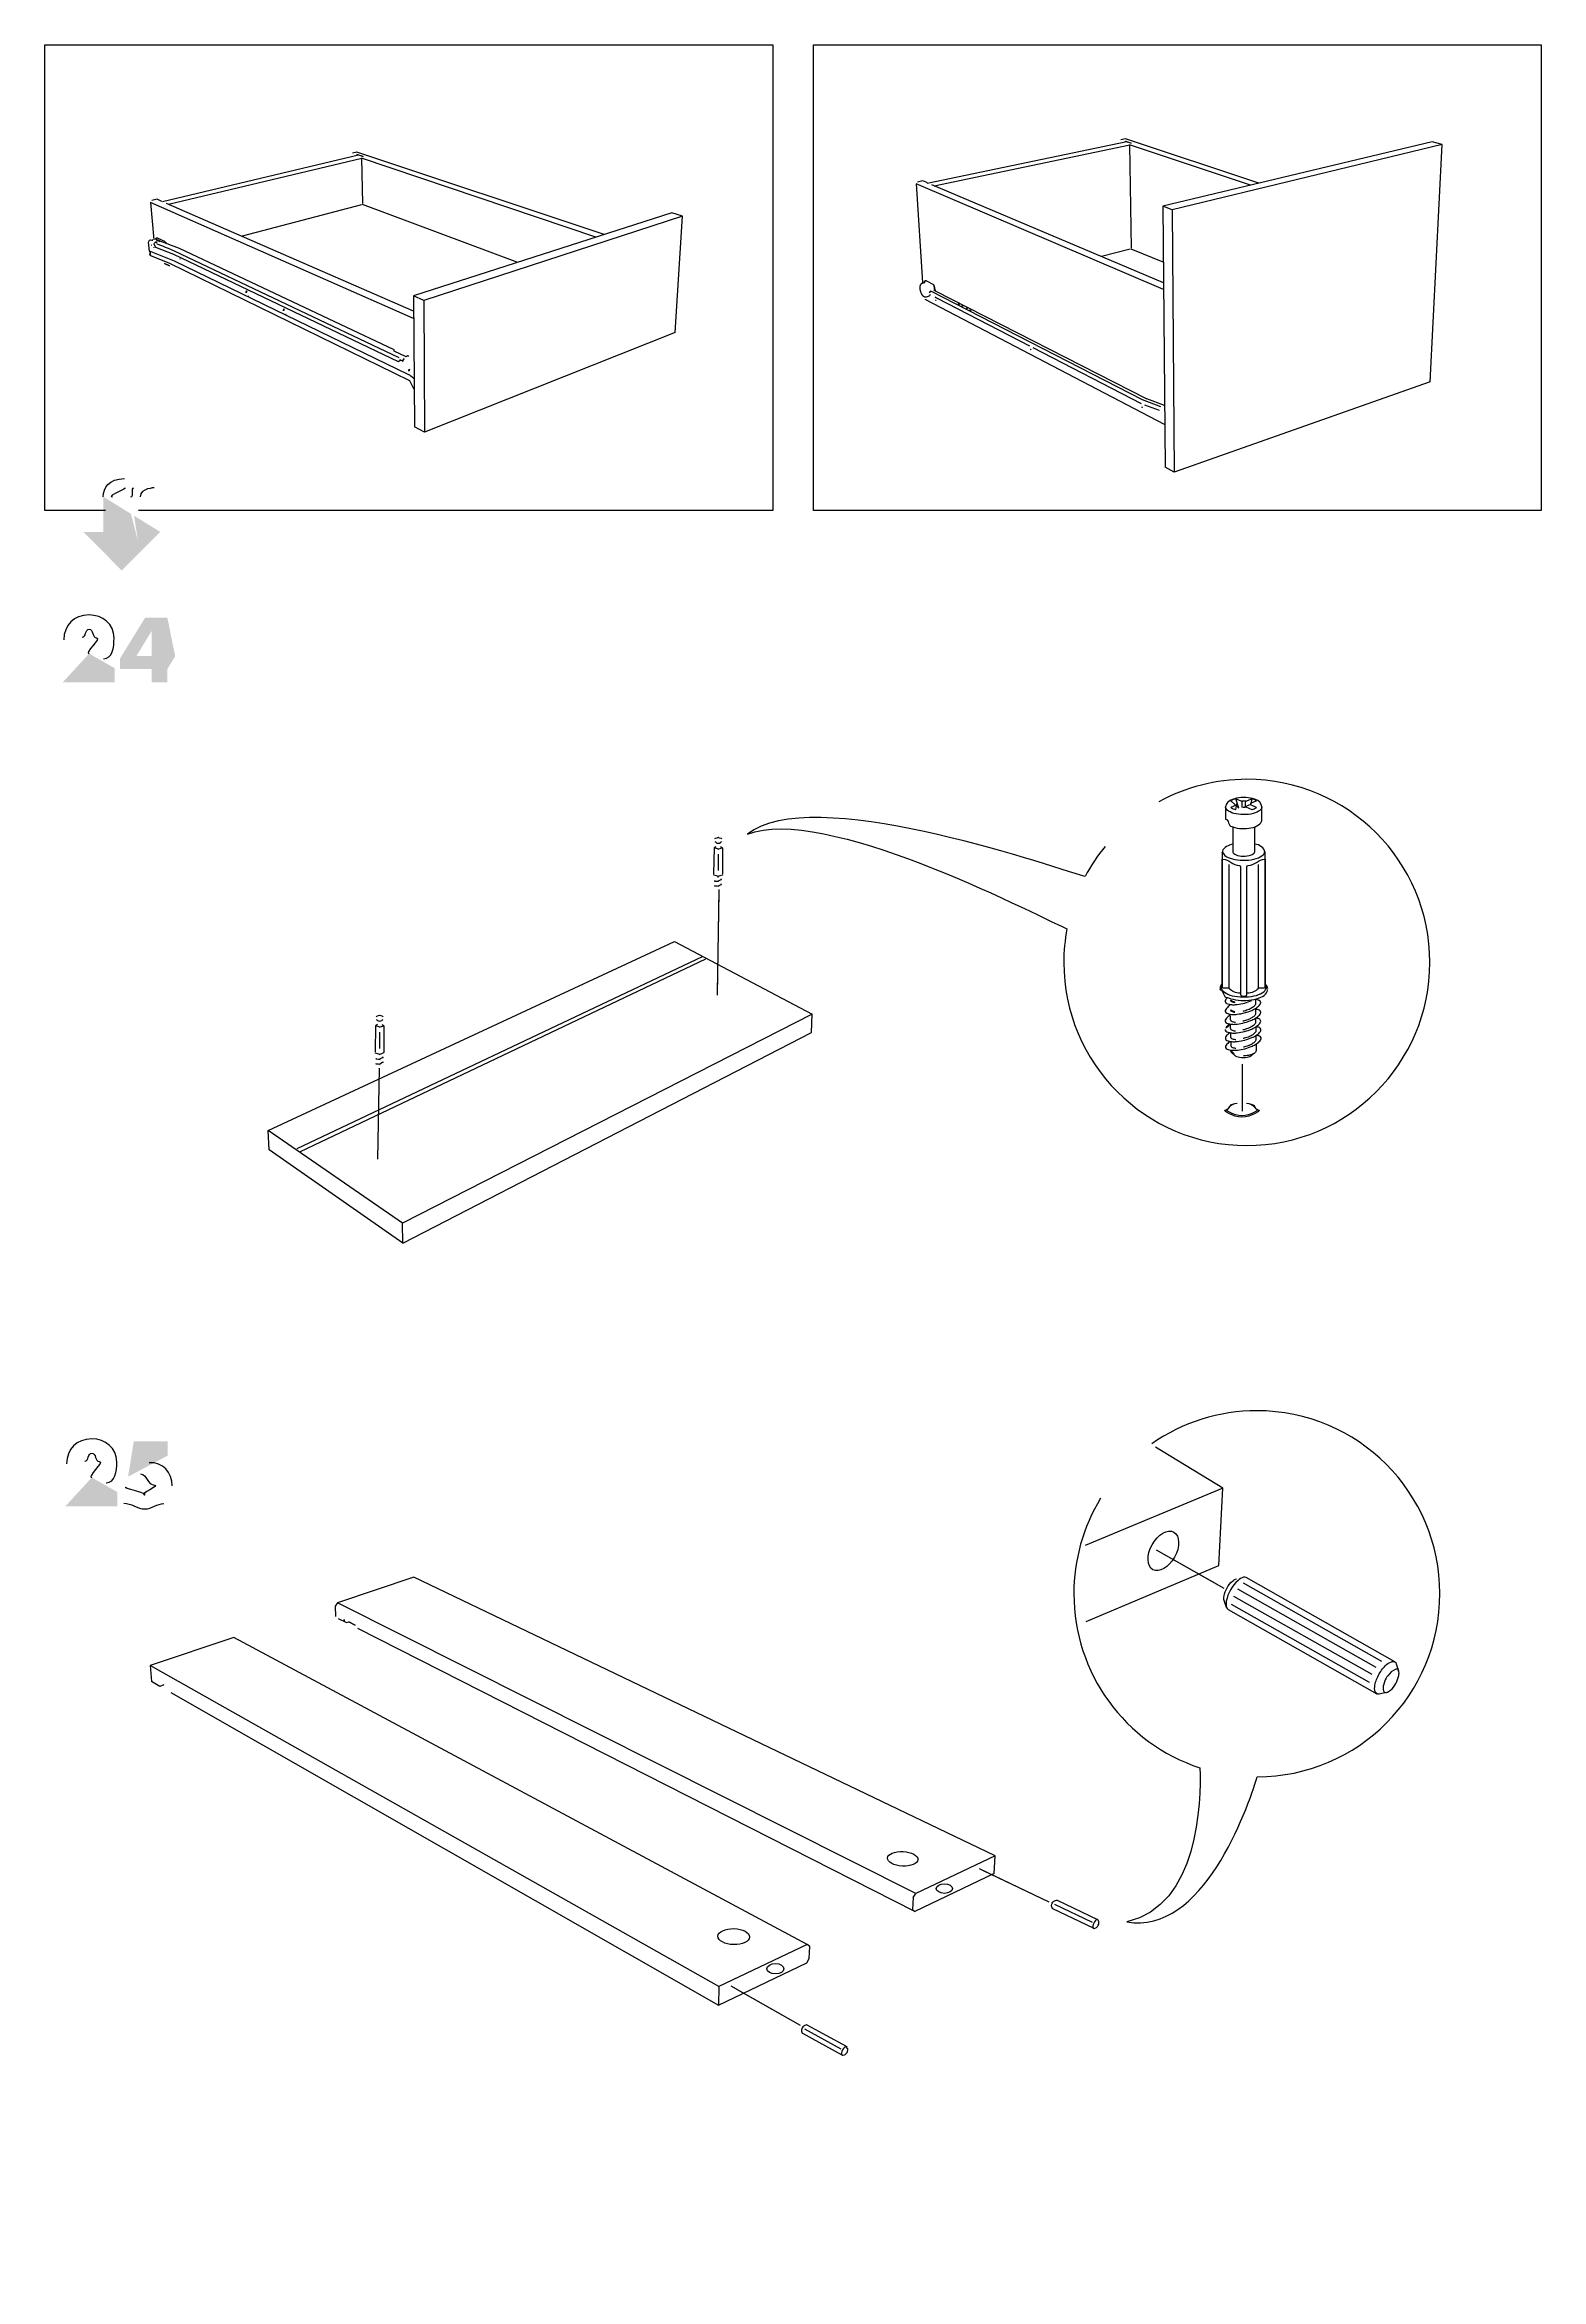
# Model space of a CAD drawing. Header units: metres. Extents: x -27.1 to 47.9, y -10.7 to 6.6.
# Drawn here: x 44.754 to 47.871, y -5.139 to -0.485 of the extents above; entities that cross this region are included whole.
import ezdxf

# ---------------------------------------------------------------- set-up
doc = ezdxf.new("R2010")
doc.units = ezdxf.units.M
doc.header["$MEASUREMENT"] = 0
doc.layers.add('PDF_Working_Num_Penna__255_Num_Penna__255_Num_Penna__255_Num_Penna__255_Num_Penna__255_Num_Penna__255', color=255, linetype='Continuous', lineweight=18)
doc.layers.add('PDF_Working_Num_Penna__7_Num_Penna__7_Num_Penna__7_Num_Penna__7_Num_Penna__7_Num_Penna__7', color=7, linetype='Continuous', lineweight=18)
doc.styles.add('GENERATED_STYLE_1', font='Arial')

msp = doc.modelspace()

# ---------------------------------------------------------------- hatches: boundary and pattern name
at = {"layer": 'PDF_Working_Num_Penna__7_Num_Penna__7_Num_Penna__7_Num_Penna__7_Num_Penna__7_Num_Penna__7', "linetype": 'Continuous', "lineweight": 18}
for points in [[(44.876, -1.4998), (44.8343, -1.4998), (44.9144, -1.58), (44.9946, -1.4998), (44.94, -1.4661), (44.9484, -1.519), (44.9337, -1.4623), (44.876, -1.4266)], [(44.8465, -1.7534), (44.7913, -1.8134), (44.8999, -1.8134), (44.8999, -1.7837)], [(45.0099, -3.4236), (45.0099, -3.3939), (44.9396, -3.3939), (44.9277, -3.4672)], [(44.8521, -3.469), (44.7969, -3.529), (44.9055, -3.529), (44.9055, -3.4993)]]:
    msp.add_hatch(color=7, dxfattribs=at).paths.add_polyline_path(points)
h = msp.add_hatch(color=7, dxfattribs=at)
h.paths.add_polyline_path([(44.9634, -1.6782), (44.9112, -1.763), (44.9112, -1.7855), (44.9768, -1.7855), (44.9768, -1.8134), (45.0095, -1.8134), (45.0095, -1.7855), (45.0258, -1.7586), (45.0095, -1.6782)])
h.paths.add_polyline_path([(44.9449, -1.7586), (44.9765, -1.7066), (44.9768, -1.7586)], flags=0)

# ---------------------------------------------------------------- linework, layer by layer
at = {"layer": 'PDF_Working_Num_Penna__255_Num_Penna__255_Num_Penna__255_Num_Penna__255_Num_Penna__255_Num_Penna__255', "color": 255, "linetype": 'Continuous', "lineweight": 18, "flags": 128}
for points in [[(46.1583, -2.2491), (46.1544, -2.4597)], [(45.4508, -2.6163), (45.4472, -2.8063)], [(47.0688, -3.6197), (47.197, -3.692)], [(46.8462, -4.3533), (46.7094, -4.2877)], [(46.3282, -4.61), (46.1921, -4.5332)]]:
    msp.add_lwpolyline(points, dxfattribs=at)
at = {"layer": 'PDF_Working_Num_Penna__7_Num_Penna__7_Num_Penna__7_Num_Penna__7_Num_Penna__7_Num_Penna__7', "color": 7, "linetype": 'Continuous', "lineweight": 18, "flags": 128}
for points in [[(44.8804, -1.4552), (44.754, -1.4552), (44.754, -0.4853), (46.2702, -0.4853), (46.2702, -1.4552), (44.9493, -1.4552)], [(46.5922, -0.7739), (46.5923, -0.7737), (47.0077, -0.6871)], [(46.6065, -0.7791), (47.0138, -0.6936)], [(47.2829, -0.7739), (47.0049, -0.6817), (46.9954, -0.6837)], [(47.2652, -0.7781), (47.0135, -0.6939), (47.017, -0.9088)], [(47.6436, -0.6877), (47.0825, -0.8217), (47.0874, -1.365)], [(47.6647, -0.6935), (47.1026, -0.8292), (47.1064, -1.3755)], [(47.6399, -1.1871), (47.6647, -0.6935)], [(47.6647, -0.6935), (47.6436, -0.6877)], [(44.9995, -0.8117), (45.4077, -0.7148)], [(45.0122, -0.8176), (45.4142, -0.7213)], [(45.919, -0.8809), (45.4044, -0.7091), (45.3953, -0.7112)], [(45.9021, -0.8863), (45.414, -0.7216), (45.4162, -0.8161)], [(47.0841, -0.9954), (46.5693, -0.7751)], [(46.5693, -0.7751), (46.5821, -0.9805)], [(46.5925, -0.7737), (46.5913, -0.7726), (46.583, -0.7691), (46.5719, -0.7714)], [(47.084, -0.9811), (46.6019, -0.7771)], [(45.5224, -1.0558), (44.9747, -0.8136)], [(44.9747, -0.8136), (44.981, -0.8916)], [(44.9983, -0.812), (44.9969, -0.811), (44.9884, -0.8072), (44.9772, -0.8099)], [(45.5222, -1.0404), (45.0079, -0.8158)], [(45.4138, -0.8186), (45.165, -0.8843)], [(45.7394, -0.9386), (45.4162, -0.8182)], [(46.0604, -0.8354), (45.5219, -1.0085), (45.5245, -1.2813)], [(46.0826, -0.8422), (46.0604, -0.8354)], [(47.1026, -0.8292), (47.0825, -0.8217)], [(46.0826, -0.8422), (45.5436, -1.0177), (45.5454, -1.2921)], [(46.0668, -1.0845), (46.0826, -0.8422)], [(45.0246, -0.936), (44.9726, -0.9156)], [(45.0148, -0.9408), (44.9752, -0.9249)], [(45.0247, -0.915), (45.0179, -0.9122), (45.0116, -0.9097), (45.0058, -0.9073), (45.0001, -0.9051), (44.9941, -0.9026), (44.9873, -0.8999)], [(45.0057, -0.8957), (44.9891, -0.8879)], [(45.0348, -0.91), (44.9925, -0.8938)], [(45.4922, -1.1375), (45.0247, -0.915)], [(45.4821, -1.1232), (45.482, -1.121), (45.0348, -0.91)], [(47.0148, -0.9113), (46.9549, -0.9265)], [(47.0836, -0.9383), (47.017, -0.9111)], [(45.5146, -1.1852), (45.0148, -0.9408)], [(45.5233, -1.1813), (45.5163, -1.1753), (45.5153, -1.1745), (45.5143, -1.1738), (45.5132, -1.1731), (45.5122, -1.1726), (45.0246, -0.936)], [(45.5436, -1.0177), (45.5219, -1.0085)], [(47.0866, -1.2763), (46.5894, -1.0167)], [(46.6057, -0.9852), (46.5899, -0.9772)], [(47.0406, -1.225), (46.5993, -0.9988)], [(46.6088, -0.9982), (47.0492, -1.2229)], [(46.8061, -1.1129), (46.6133, -1.0135)], [(46.0668, -1.0845), (45.5454, -1.2921), (45.5245, -1.2813)], [(46.8118, -1.1159), (47.0374, -1.2322), (47.0377, -1.2323)], [(45.5094, -1.1327), (45.5069, -1.1351), (45.4821, -1.1233)], [(45.5219, -1.2007), (45.514, -1.184)], [(47.6399, -1.1871), (47.1064, -1.3755), (47.0874, -1.365)], [(47.0784, -1.2392), (47.0406, -1.225)], [(47.0447, -1.235), (47.0752, -1.2465)], [(47.0863, -1.2368), (47.0492, -1.2229)], [(47.2891, -2.0727), (47.2891, -2.0734), (47.2884, -2.0756), (47.2871, -2.0778), (47.285, -2.0798), (47.2823, -2.0817), (47.279, -2.0835), (47.2751, -2.085), (47.2708, -2.0863), (47.2661, -2.0873), (47.2611, -2.088), (47.2559, -2.0884), (47.2507, -2.0885), (47.2454, -2.0883), (47.2403, -2.0878), (47.2354, -2.087), (47.2308, -2.086), (47.2266, -2.0846), (47.2228, -2.083), (47.2197, -2.0813), (47.2171, -2.0793), (47.2152, -2.0773), (47.214, -2.0751), (47.2136, -2.0729), (47.2136, -2.0726)], [(47.2347, -2.0555), (47.2472, -2.0608), (47.2473, -2.0646), (47.2477, -2.0728)], [(47.255, -2.0728), (47.2553, -2.0646), (47.2555, -2.0608), (47.268, -2.0555)], [(47.2283, -2.114), (47.2283, -2.1654), (47.2284, -2.1663), (47.2291, -2.168), (47.2306, -2.1696), (47.2327, -2.1711), (47.2354, -2.1725), (47.2386, -2.1735), (47.2423, -2.1744), (47.2462, -2.1749), (47.2503, -2.1752), (47.2544, -2.1751), (47.2585, -2.1747), (47.2623, -2.174), (47.2657, -2.173), (47.2687, -2.1718), (47.2711, -2.1704), (47.2729, -2.1688), (47.274, -2.1672), (47.2744, -2.1654), (47.2744, -2.114)], [(46.1481, -2.1577), (46.1472, -2.2117)], [(46.1569, -2.1711), (46.1569, -2.2049)], [(46.1654, -2.1577), (46.1656, -2.2118)], [(47.2283, -2.1501), (47.2276, -2.1503), (47.2232, -2.1517), (47.2192, -2.1533), (47.2156, -2.1552), (47.2125, -2.1573), (47.21, -2.1596), (47.2081, -2.1622), (47.207, -2.1646), (47.2065, -2.1672), (47.2066, -2.1683)], [(46.1584, -2.2444), (46.1543, -2.4645)], [(45.2195, -2.7462), (46.066, -2.3526)], [(46.066, -2.3526), (46.3528, -2.5044)], [(46.1233, -2.3849), (45.2795, -2.7848)], [(45.2869, -2.7899), (46.1309, -2.3889)], [(47.2065, -2.443), (47.2057, -2.4442), (47.2048, -2.4467), (47.2046, -2.4492), (47.2052, -2.4516), (47.2065, -2.4541), (47.2084, -2.4564), (47.2111, -2.4586), (47.2144, -2.4607), (47.2183, -2.4625), (47.2227, -2.4642), (47.2275, -2.4656), (47.2328, -2.4667), (47.2383, -2.4675), (47.244, -2.4681), (47.2499, -2.4683), (47.2557, -2.4682), (47.2615, -2.4678), (47.2672, -2.4671), (47.2725, -2.4662), (47.2776, -2.4649), (47.2822, -2.4634), (47.2864, -2.4616), (47.29, -2.4597), (47.293, -2.4575), (47.2953, -2.4552), (47.2969, -2.4529), (47.2979, -2.4504), (47.2981, -2.4479), (47.2975, -2.4455), (47.2962, -2.4431)], [(47.2173, -2.4695), (47.2195, -2.4704), (47.2241, -2.4719), (47.229, -2.4732), (47.2342, -2.4742), (47.2397, -2.4749), (47.2453, -2.4753), (47.2509, -2.4755), (47.2566, -2.4754), (47.2622, -2.475), (47.2676, -2.4743), (47.2729, -2.4734), (47.2778, -2.4721), (47.2824, -2.4707), (47.2867, -2.469), (47.2904, -2.467), (47.2937, -2.4649), (47.2964, -2.4625), (47.2985, -2.4599), (47.2999, -2.4571), (47.3006, -2.4544), (47.3005, -2.4528)], [(46.3528, -2.5044), (45.4993, -2.9393)], [(45.5002, -2.9808), (46.3508, -2.5425), (46.3528, -2.5044)], [(45.4429, -2.5282), (45.442, -2.5822)], [(45.4516, -2.5416), (45.4516, -2.5754)], [(45.4602, -2.5282), (45.4604, -2.5824)], [(45.4508, -2.6163), (45.4472, -2.8063)], [(47.2479, -2.6079), (47.2479, -2.7062)], [(45.5002, -2.9808), (45.4993, -2.9393), (45.2195, -2.7462)], [(45.2214, -2.7863), (45.2195, -2.7462)], [(45.5002, -2.9808), (45.2214, -2.7863)], [(47.2081, -3.4909), (47.0677, -3.4061)], [(47.2081, -3.4909), (46.921, -3.6104)], [(47.1993, -3.6525), (47.2081, -3.4909)], [(47.0688, -3.6197), (47.2102, -3.6995)], [(46.9229, -3.769), (47.1993, -3.6525)], [(45.5231, -3.6762), (45.3636, -3.7299), (45.3591, -3.7369)], [(46.7339, -4.2567), (45.5231, -3.6762)], [(47.5185, -3.8794), (47.2309, -3.7165)], [(47.5268, -3.8646), (47.2393, -3.7017)], [(47.5386, -3.8518), (47.251, -3.6888)], [(45.3591, -3.7369), (45.36, -3.7584)], [(46.5629, -4.3438), (46.5682, -4.3353), (45.3636, -3.7299)], [(45.3649, -3.7622), (45.3827, -3.7712), (45.3873, -3.7696)], [(47.5134, -3.896), (47.2258, -3.7331)], [(46.3474, -4.4454), (46.3424, -4.4415), (45.1482, -3.8018), (44.974, -3.8605)], [(46.7314, -4.2934), (46.5662, -4.3726), (45.4062, -3.7832)], [(46.3424, -4.4415), (46.158, -4.529), (44.974, -3.8605)], [(44.974, -3.8605), (44.9764, -3.8939)], [(45.0024, -3.9007), (44.9936, -3.9038), (44.9764, -3.8939)], [(45.0166, -3.9168), (46.1572, -4.5677), (46.3411, -4.4796)], [(46.7339, -4.2567), (46.5682, -4.3353)], [(46.7315, -4.2934), (46.7339, -4.2567)], [(46.8462, -4.3533), (46.7012, -4.2838)], [(46.5629, -4.3438), (46.5616, -4.3687), (46.5662, -4.3726)], [(46.936, -4.3953), (46.8577, -4.3578)], [(46.3411, -4.4796), (46.3465, -4.4708), (46.3474, -4.4454)], [(46.158, -4.529), (46.1572, -4.5677)], [(46.3282, -4.61), (46.1835, -4.5284)], [(46.4147, -4.6717), (46.3327, -4.6268)], [(46.4131, -4.6591), (46.3369, -4.6174)]]:
    msp.add_lwpolyline(points, dxfattribs=at)
for points in [[(47.8711, -1.4552), (46.3549, -1.4552), (46.3549, -0.4853), (47.8711, -0.4853)], [(47.0043, -0.6867), (47.0055, -0.6864), (47.0169, -0.6902)], [(45.4043, -0.7143), (45.4055, -0.714), (45.4172, -0.7179)], [(44.9733, -0.9222), (44.9733, -0.9216), (44.9734, -0.9209), (44.9735, -0.9204)], [(44.9752, -0.9249), (44.9747, -0.9247), (44.9743, -0.9243), (44.9739, -0.9239), (44.9736, -0.9234), (44.9734, -0.9228)], [(44.9738, -0.9198), (44.974, -0.9194), (44.9741, -0.919), (44.9741, -0.9186), (44.974, -0.9182), (44.9738, -0.9179)], [(44.9766, -0.9028), (44.9769, -0.9025)], [(44.9776, -0.8923), (44.9781, -0.8923), (44.9786, -0.8922), (44.979, -0.8922)], [(44.9814, -0.9085), (44.9812, -0.9077)], [(44.9853, -0.891), (44.9853, -0.8904), (44.9854, -0.8898), (44.9855, -0.8893), (44.9857, -0.8889), (44.986, -0.8886), (44.9862, -0.8884)], [(44.9865, -0.8882), (44.9882, -0.8878), (44.9885, -0.8878), (44.9888, -0.8878)], [(45.0068, -0.8993), (45.0066, -0.8986), (45.0065, -0.8979), (45.0064, -0.8974), (45.0062, -0.8968), (45.006, -0.8963)], [(45.0138, -0.9457), (45.0037, -0.9407)], [(45.0357, -0.9314), (45.0359, -0.9311), (45.0361, -0.9309)], [(46.5874, -0.9774), (46.589, -0.9771), (46.5893, -0.977), (46.5896, -0.9771)], [(45.1735, -1.0019), (45.1735, -1.0011), (45.1736, -1.0003), (45.1737, -0.9996), (45.174, -0.999), (45.1742, -0.9985), (45.1746, -0.9981), (45.175, -0.9978)], [(45.1744, -0.9986), (45.1747, -0.9982), (45.175, -0.9979)], [(45.1772, -1.0087), (45.1773, -1.0089), (45.1774, -1.009)], [(45.179, -1.0094), (45.1785, -1.0094), (45.1781, -1.0094)], [(46.5861, -0.9808), (46.5861, -0.9802), (46.5861, -0.9796), (46.5862, -0.979), (46.5863, -0.9785), (46.5865, -0.9781), (46.5868, -0.9778), (46.587, -0.9776)], [(46.5894, -1.0167), (46.589, -1.0165), (46.5887, -1.0161), (46.5884, -1.0157), (46.5883, -1.0152)], [(46.5993, -0.9988), (46.5987, -0.999), (46.5982, -0.9993), (46.5977, -0.9997), (46.5973, -1.0001), (46.5969, -1.0007), (46.5967, -1.0013), (46.5965, -1.0019)], [(46.6088, -0.9982), (46.6086, -0.9976), (46.6085, -0.9972), (46.6083, -0.9968), (46.6082, -0.9963), (46.608, -0.9958), (46.6079, -0.9952), (46.6077, -0.9947), (46.6076, -0.9941), (46.6074, -0.9931), (46.6072, -0.9921), (46.607, -0.9904), (46.6068, -0.9895), (46.6067, -0.9887), (46.6066, -0.9878), (46.6064, -0.9869), (46.6063, -0.9865), (46.6061, -0.986), (46.606, -0.9856)], [(46.6074, -0.9974), (46.6069, -0.9972), (46.6065, -0.9971), (46.606, -0.9971)], [(46.6087, -0.9981), (46.6086, -0.9978), (46.6086, -0.9975), (46.6085, -0.9972), (46.6084, -0.997), (46.6083, -0.9967)], [(46.6084, -1.011), (46.6133, -1.0135)], [(45.2514, -1.0395), (45.2514, -1.0387), (45.2515, -1.0379), (45.2516, -1.0372), (45.2518, -1.0366), (45.2522, -1.036), (45.2525, -1.0356), (45.2529, -1.0353)], [(45.2522, -1.0364), (45.2525, -1.036), (45.2527, -1.0356), (45.253, -1.0354)], [(45.2571, -1.0472), (45.2566, -1.0473), (45.2561, -1.0472)], [(46.6589, -1.0271), (46.6582, -1.0257), (46.6579, -1.0253), (46.6575, -1.0248), (46.6572, -1.0245)], [(46.6628, -1.0304), (46.6668, -1.0294), (46.6665, -1.0293), (46.6663, -1.0292)], [(46.6757, -1.0357), (46.6749, -1.0343), (46.6746, -1.0338), (46.6743, -1.0334), (46.674, -1.0331)], [(46.6796, -1.0391), (46.6837, -1.038), (46.6835, -1.0379), (46.6832, -1.0379)], [(45.4948, -1.1422), (45.4945, -1.1415), (45.4943, -1.1408)], [(45.5025, -1.1394), (45.5019, -1.1398), (45.5013, -1.1403), (45.5009, -1.1409), (45.5004, -1.1416), (45.5001, -1.1423), (45.4999, -1.1431), (45.4997, -1.1438)], [(45.512, -1.1338), (45.5111, -1.1334), (45.5103, -1.1329)], [(45.5121, -1.1653), (45.5122, -1.1645), (45.5123, -1.1637), (45.5125, -1.163), (45.5127, -1.1624), (45.5131, -1.1618), (45.5135, -1.1614), (45.5139, -1.1611)], [(45.5129, -1.1343), (45.5131, -1.1344), (45.5133, -1.1345)], [(45.514, -1.184), (45.5139, -1.1838)], [(45.5219, -1.2007), (45.5221, -1.2011), (45.5225, -1.2015), (45.523, -1.2018)], [(45.5233, -1.1813), (45.5234, -1.181)], [(47.0852, -1.2371), (47.0858, -1.2369)], [(45.378, -3.7675), (45.378, -3.7649)], [(45.3873, -3.7696), (45.4009, -3.7766)]]:
    msp.add_lwpolyline(points, close=True, dxfattribs=at)
for points in [[(44.9735, -0.9176), (44.9732, -0.9172), (44.9729, -0.9167), (44.9727, -0.9162), (44.9726, -0.9156), (44.9705, -0.8967, -0.408848), (44.9742, -0.8919), (44.9771, -0.8923), (44.9773, -0.8923), (44.9776, -0.8923)], [(45.5006, -1.1448), (45.5002, -1.1448), (45.4997, -1.1446), (45.4948, -1.1422), (45.4906, -1.146), (45.0232, -0.922), (44.9855, -0.9073), (44.9821, -0.9012, -0.356891), (44.9851, -0.8966)], [(46.5982, -1.0057, -0.241179), (46.5942, -1.0098), (46.5896, -1.0109), (46.589, -1.011), (46.5884, -1.0111), (46.5879, -1.011), (46.5873, -1.0109), (46.5867, -1.0108), (46.5861, -1.0105), (46.5855, -1.0102), (46.585, -1.0099), (46.5845, -1.0095), (46.584, -1.009), (46.5835, -1.0085), (46.583, -1.008), (46.5825, -1.0074), (46.582, -1.0068), (46.5815, -1.006), (46.581, -1.0053), (46.5806, -1.0045), (46.5802, -1.0036), (46.5798, -1.0028), (46.5794, -1.0019), (46.5791, -1.001), (46.5788, -1.0001), (46.5785, -0.9992), (46.5782, -0.9983), (46.578, -0.9974), (46.5778, -0.9964), (46.5777, -0.9955), (46.5775, -0.9946), (46.5775, -0.9937), (46.5774, -0.9928), (46.5773, -0.9919), (46.5773, -0.9911), (46.5774, -0.9902), (46.5774, -0.9894), (46.5775, -0.9886), (46.5777, -0.9878), (46.5778, -0.9871), (46.578, -0.9863), (46.5783, -0.9857), (46.5786, -0.985), (46.5789, -0.9844), (46.5792, -0.9838), (46.5797, -0.9833), (46.5801, -0.9829), (46.5805, -0.9825), (46.581, -0.9822), (46.5816, -0.982), (46.5822, -0.9818), (46.5868, -0.9806)], [(46.883, -2.3264, 0.045921), (46.8765, -2.3963, 2.414212), (47.2577, -2.0151, 0.126723), (47.0744, -2.062)], [(47.2267, -2.1134), (47.2287, -2.1142), (47.233, -2.1155), (47.2375, -2.1165), (47.2422, -2.1172), (47.247, -2.1176), (47.2519, -2.1178), (47.2568, -2.1176), (47.2616, -2.1171), (47.2663, -2.1163), (47.2707, -2.1153), (47.2748, -2.1139), (47.2786, -2.1122), (47.282, -2.1101), (47.2846, -2.1079), (47.2866, -2.1056), (47.288, -2.1031), (47.2889, -2.1005), (47.2891, -2.0981), (47.2891, -2.0727, 0.314999), (47.276, -2.0573), (47.274, -2.0565), (47.2697, -2.0552), (47.2652, -2.0542), (47.2605, -2.0535), (47.2557, -2.053), (47.2507, -2.0529), (47.2458, -2.0531), (47.2411, -2.0536), (47.2364, -2.0544), (47.232, -2.0554), (47.2279, -2.0568), (47.2241, -2.0585), (47.2207, -2.0606), (47.2181, -2.0627), (47.2161, -2.0651), (47.2146, -2.0676), (47.2138, -2.0701), (47.2136, -2.0726), (47.2136, -2.0981)], [(47.2065, -2.1681), (47.2065, -2.1677), (47.2065, -2.4459, 0.048803), (47.2067, -2.4476)], [(47.2204, -2.1921), (47.2204, -2.2848), (47.2204, -2.4494, 0.13866), (47.2207, -2.4505, 0.143324), (47.2179, -2.4501), (47.2093, -2.4501, -0.353875), (47.2068, -2.448), (47.2067, -2.4476), (47.2067, -2.1811)], [(47.296, -2.4476, 0.043594), (47.2962, -2.4459), (47.2962, -2.1677, 0.318792), (47.2744, -2.1501)], [(47.296, -2.1811), (47.296, -2.4476), (47.2959, -2.448, -0.355625), (47.2934, -2.4501), (47.2847, -2.4501, 0.134722), (47.2819, -2.4505, 0.142411), (47.2822, -2.4494), (47.2822, -2.1921)], [(47.2421, -2.1947, -0.3894), (47.2449, -2.1971), (47.2449, -2.4637, 0.400502), (47.2474, -2.4662), (47.2502, -2.4663), (47.2553, -2.4662, 0.400062), (47.2577, -2.4637), (47.2577, -2.1971, -0.408322), (47.2605, -2.1947)], [(47.2449, -2.4608, 0.083652), (47.2434, -2.4605, -0.204577), (47.2207, -2.4505)], [(47.2819, -2.4505, -0.204449), (47.2593, -2.4605, 0.084237), (47.2577, -2.4608)], [(47.2165, -2.4704, 0.037508), (47.2137, -2.4738, 0.469389), (47.2157, -2.4816, 0.089845), (47.226, -2.4842, 0.015011), (47.2302, -2.4844, 0.031914), (47.2377, -2.4839, 0.036761), (47.2531, -2.4809, 0.035082), (47.2679, -2.4758)], [(47.2226, -2.4859, 0.001591), (47.2213, -2.4868, 0.090889), (47.2137, -2.4942, 0.471951), (47.2158, -2.502, 0.091905), (47.226, -2.5046, 0.018214), (47.2302, -2.5047, 0.03012), (47.2377, -2.5043, 0.035075), (47.2531, -2.5013, 0.034251), (47.2679, -2.4962, 0.047211), (47.2781, -2.4907, 0.090267), (47.2857, -2.4833, 0.155784), (47.2867, -2.4802, 0.061019), (47.2865, -2.4789, 0.225525), (47.2836, -2.4755, 0.061665), (47.2768, -2.4733)], [(47.2213, -2.5073, 0.090318), (47.2137, -2.5147, 0.469154), (47.2158, -2.5226, 0.090701), (47.226, -2.5251, 0.017146), (47.2302, -2.5253, 0.031318), (47.2377, -2.5248, 0.035358), (47.2531, -2.5218, 0.034797), (47.2679, -2.5167, 0.046861), (47.2781, -2.5112, 0.090535), (47.2857, -2.5038, 0.156491), (47.2867, -2.5007, 0.062128), (47.2865, -2.4994, 0.224645), (47.2836, -2.496, 0.061052), (47.2768, -2.4938)], [(47.2129, -2.5373, 0.221012), (47.2158, -2.5407, 0.08946), (47.226, -2.5433, 0.016078), (47.2302, -2.5435, 0.03012), (47.2377, -2.543, 0.034513), (47.2531, -2.5401, 0.034797), (47.2679, -2.535, 0.046512), (47.2781, -2.5294, 0.090873), (47.2857, -2.522, 0.15634), (47.2867, -2.519, 0.291302), (47.2835, -2.514, 0.060501), (47.2768, -2.512)], [(47.2234, -2.5066), (47.2234, -2.5154, 0.074836), (47.2235, -2.5162, 0.228348), (47.2256, -2.5187, 0.091337), (47.2329, -2.5205, 0.010304), (47.2342, -2.5206)], [(47.276, -2.4738), (47.276, -2.4828, -0.14968), (47.2753, -2.4848, -0.090271), (47.2699, -2.4901, -0.047422), (47.2626, -2.4941, -0.035556), (47.2521, -2.4977, -0.00663), (47.2497, -2.4983)], [(47.276, -2.4943), (47.276, -2.5033, -0.147628), (47.2753, -2.5054, -0.088667), (47.2699, -2.5106, -0.047422), (47.2626, -2.5146, -0.035943), (47.2521, -2.5182, -0.010098), (47.2497, -2.5188)], [(47.276, -2.5125), (47.276, -2.5215, -0.147134), (47.2753, -2.5236, -0.087766), (47.2699, -2.5288, -0.045997), (47.2626, -2.5328, -0.034794), (47.2521, -2.5364, 0.000449), (47.2497, -2.537)], [(47.223, -2.5427, 0.010338), (47.2217, -2.5435, 0.090793), (47.2141, -2.5509, 0.47144), (47.2161, -2.5586, 0.090334), (47.2264, -2.5613, 0.014982), (47.2306, -2.5615, 0.030583), (47.2381, -2.561, 0.035704), (47.2535, -2.558, 0.035509), (47.2683, -2.5529, 0.047073), (47.2785, -2.5474, 0.091362), (47.2861, -2.54, 0.221611), (47.2869, -2.5356, 0.223036), (47.284, -2.5322, 0.063221), (47.2772, -2.53)], [(47.2221, -2.5615, 0.089827), (47.2144, -2.5689, 0.467639), (47.2166, -2.5769, 0.089894), (47.2268, -2.5793, 0.016021), (47.231, -2.5794, 0.030463), (47.2385, -2.579, 0.035262), (47.2539, -2.576, 0.03498), (47.2686, -2.5709, 0.048136), (47.2789, -2.5653, 0.089559), (47.2865, -2.558, 0.151675), (47.2875, -2.5549, 0.067244), (47.2873, -2.5535, 0.224954), (47.2844, -2.5502, 0.061589), (47.2776, -2.548)], [(47.2234, -2.5248), (47.2234, -2.5336, 0.077033), (47.2235, -2.5345, 0.23075), (47.2256, -2.5369, 0.090169), (47.2329, -2.5388, 0.01023), (47.2342, -2.5388)], [(47.2238, -2.5428), (47.2238, -2.5516, 0.280983), (47.226, -2.5548, 0.091046), (47.2333, -2.5567, 0.006583), (47.2346, -2.5568)], [(47.2764, -2.5305), (47.2764, -2.5395, -0.145592), (47.2757, -2.5416, -0.088729), (47.2703, -2.5468, -0.046161), (47.263, -2.5508, -0.035686), (47.2525, -2.5544, -0.00968), (47.2501, -2.555)], [(47.2768, -2.5485), (47.2768, -2.5575, -0.152461), (47.2761, -2.5595, -0.09066), (47.2707, -2.5648, -0.049109), (47.2634, -2.5687, -0.035478), (47.2529, -2.5724, -0.007947), (47.2505, -2.573)], [(47.2242, -2.5608), (47.2242, -2.5696, 0.280265), (47.2264, -2.5729, 0.091011), (47.2337, -2.5747, 0.013173), (47.235, -2.5748)], [(47.2722, -2.5863), (47.2685, -2.5898, -0.100256), (47.264, -2.5929, -0.056402), (47.2582, -2.5946, -0.085817), (47.2427, -2.5946, -0.056453), (47.237, -2.5929, -0.099329), (47.2324, -2.5897), (47.2288, -2.5863)], [(47.2772, -2.5665), (47.2772, -2.5798, -0.197885), (47.2757, -2.5834, -0.101907), (47.2694, -2.5877, -0.056327), (47.2613, -2.5901, -0.041791), (47.2505, -2.5911)], [(47.2795, -4.0922, 0.998824), (47.2787, -3.3299, 0.15482), (47.0598, -3.3989)], [(46.9533, -3.5123, 0.138659), (46.8975, -3.7111, 0.324277), (47.1601, -4.0734)], [(47.2156, -3.7398), (47.2108, -3.7253, -0.010824), (47.2107, -3.725, -0.116782), (47.2103, -3.7155, -0.080544), (47.2166, -3.6986, -0.08093), (47.2278, -3.6846, -0.118357), (47.2362, -3.68)], [(47.5659, -3.8528), (47.2564, -3.6774, 0.197241), (47.2511, -3.6767, 0.115062), (47.2394, -3.6831, 0.161926), (47.215, -3.7262, 0.116415), (47.2155, -3.7395, 0.202842), (47.2188, -3.7437), (47.5283, -3.9191)], [(47.5482, -3.9165), (47.5333, -3.9198, -0.395366), (47.525, -3.9149, -0.116058), (47.5245, -3.9015, -0.080309), (47.5332, -3.8781, -0.080627), (47.5489, -3.8585, -0.115532), (47.5606, -3.8521, -0.401557), (47.5691, -3.8566), (47.5739, -3.8712)], [(46.9396, -4.4078), (46.9435, -4.4066, 0.114035), (46.9456, -4.4053, 0.082076), (46.9483, -4.4014, 0.080566), (46.9497, -4.3969, 0.113713), (46.9494, -4.3943), (46.9478, -4.3906)], [(46.4229, -4.6539, -0.205524), (46.4243, -4.6541), (46.3423, -4.6092, 0.202356), (46.341, -4.609), (46.3371, -4.61, 0.115577), (46.3348, -4.6112, 0.079982), (46.3319, -4.6149, 0.083825), (46.3303, -4.6194, 0.117722), (46.3305, -4.622), (46.3318, -4.6258)]]:
    msp.add_lwpolyline(points, format="xyb", dxfattribs=at)
for points in [[(44.985, -0.8963, 0.139299), (44.9883, -0.8967)], [(44.9935, -0.8949, 0.297054), (44.9862, -0.8914)], [(46.6102, -1.0178), (46.61, -1.0178), (46.6098, -1.0177), (46.6096, -1.0176), (46.6095, -1.0175), (46.6093, -1.0174), (46.6091, -1.0173, -0.172755)], [(46.8082, -1.1204), (46.808, -1.1203), (46.8078, -1.1203), (46.8076, -1.1202), (46.8074, -1.1201), (46.8072, -1.12), (46.8069, -1.1198, -0.183414)], [(47.0403, -1.2407), (47.04, -1.2406), (47.0397, -1.2405), (47.0395, -1.2404), (47.0393, -1.2402), (47.0391, -1.2401), (47.0388, -1.2399, -0.191582)], [(47.2367, -2.0662, 0.011083), (47.2367, -2.0674, 0.091304), (47.2372, -2.0685), (47.2246, -2.0738), (47.2252, -2.0741, 0.073923), (47.2341, -2.0778), (47.2347, -2.078)], [(47.2411, -2.0753), (47.2346, -2.0555), (47.2341, -2.0557, 0.072338), (47.2252, -2.0595), (47.2247, -2.0598)], [(47.2528, -2.073, 0.018438), (47.2555, -2.0727), (47.2681, -2.0781), (47.2686, -2.0778, 0.073839), (47.2775, -2.0741), (47.2779, -2.0738), (47.2655, -2.0685, 0.091304)], [(47.266, -2.0662, 0.091688), (47.2655, -2.065), (47.278, -2.0597), (47.2775, -2.0595, 0.072117), (47.2686, -2.0557), (47.2681, -2.0555)], [(47.2065, -2.4414, 0.234789), (47.202, -2.4509), (47.202, -2.4532)], [(47.2962, -2.4414, -0.213934), (47.3006, -2.4506)], [(47.2235, -2.4753, 0.22926), (47.2256, -2.4778, 0.091931), (47.2329, -2.4796, 0.007022)], [(47.2235, -2.4957, 0.224975), (47.2256, -2.4982, 0.090813), (47.2329, -2.5, 0.01694)], [(47.2226, -2.5247, 0.001569), (47.2213, -2.5255, 0.090175), (47.2137, -2.5329, 0.156984)], [(47.2239, -2.5789, 0.036599), (47.2238, -2.5798, 0.195898), (47.2253, -2.5834, 0.102371), (47.2316, -2.5877, 0.026072)], [(47.5511, -3.8819, 0.023928), (47.5482, -3.8865, 0.080815), (47.5419, -3.9034, 0.116466), (47.5423, -3.9129, 0.409913), (47.5485, -3.9165, 0.116084), (47.5569, -3.9119, 0.162492), (47.5743, -3.881, 0.117943), (47.574, -3.8714, 0.416733), (47.5679, -3.8679, 0.118735)], [(46.8512, -4.36, -0.163921), (46.8552, -4.3517, -0.116651), (46.8574, -4.3503), (46.8612, -4.3492, -0.198009), (46.8626, -4.3493), (46.9469, -4.3896, 0.204291), (46.9455, -4.3895, 0.114738), (46.9426, -4.3914, 0.16228), (46.937, -4.4032, 0.114044), (46.9373, -4.4067, 0.204506), (46.9383, -4.4077), (46.8539, -4.3673, -0.202702), (46.853, -4.3664), (46.8515, -4.3627, -0.118503)], [(46.4229, -4.6539, 0.11713), (46.4199, -4.6557, 0.162593), (46.4136, -4.6671, 0.114813), (46.4138, -4.6706, 0.397596), (46.416, -4.6719), (46.4199, -4.6709, 0.11301), (46.4222, -4.6697, 0.162452), (46.4266, -4.6616, 0.11292), (46.4265, -4.6589)]]:
    msp.add_lwpolyline(points, format="xyb", close=True, dxfattribs=at)
at = {"layer": 'PDF_Working_Num_Penna__7_Num_Penna__7_Num_Penna__7_Num_Penna__7_Num_Penna__7_Num_Penna__7', "color": 7, "linetype": 'Continuous', "lineweight": 18}
for centre, radius, start, end in [((47.2514, -2.0922), 0.0317, 82.523, 87.4944), ((47.2582, -2.397), 0.382, 140.6255, 152.0044), ((46.15, -2.2138), 0.0027, 167.9001, 179.4195), ((45.4448, -2.5844), 0.0027, 167.9001, 179.4195)]:
    msp.add_arc(centre, radius, start, end, dxfattribs=at)
msp.add_ellipse((47.2513, -2.1651), major_axis=(-0.044, 0), ratio=0.422772, start_param=6.217309, end_param=9.424363, dxfattribs=at)
for centre, major_axis, ratio in [((47.0839, -3.6218), (0.0218, 0.0391), 0.595058), ((46.5411, -4.263), (-0.0316, 0.0017), 0.476099), ((46.628, -4.325), (0.017, 0), 0.579603), ((46.1891, -4.425), (-0.033, 0.0009), 0.503763), ((46.276, -4.4919), (0.0178, 0), 0.605357)]:
    msp.add_ellipse(centre, major_axis=major_axis, ratio=ratio, dxfattribs=at)
for points in [[(44.876, -1.4266), (44.876, -1.4084), (44.8876, -1.389), (44.9201, -1.389)], [(44.9201, -1.4081), (44.9315, -1.4081), (44.8799, -1.4266), (44.8951, -1.4266)], [(44.9337, -1.4266), (44.9407, -1.4266), (44.9333, -1.4081), (44.9398, -1.4081)], [(44.9822, -1.4081), (44.9834, -1.4081), (44.9529, -1.4084), (44.9529, -1.4266)], [(44.8463, -1.6729), (44.8144, -1.6729), (44.7947, -1.6938), (44.7936, -1.7249)], [(44.8985, -1.7209), (44.8985, -1.6915), (44.8747, -1.6729), (44.8463, -1.6729)], [(44.8318, -1.7191), (44.841, -1.7191), (44.837, -1.7026), (44.8465, -1.7026)], [(44.8619, -1.7202), (44.8743, -1.7202), (44.8348, -1.7534), (44.8465, -1.7534)], [(44.8465, -1.7026), (44.8558, -1.7026), (44.8533, -1.7202), (44.8619, -1.7202)], [(44.8766, -1.7641), (44.8953, -1.7641), (44.8985, -1.7403), (44.8985, -1.7209)], [(46.9209, -2.2177), (46.8325, -2.1913), (46.3506, -2.0235), (46.2177, -2.1292)], [(46.2177, -2.1292), (46.3745, -2.067), (46.8027, -2.2894), (46.883, -2.3264)], [(47.2372, -2.065), (47.2376, -2.065), (47.2363, -2.0662), (47.2367, -2.0662)], [(47.2528, -2.0606), (47.2537, -2.0606), (47.2463, -2.0608), (47.2472, -2.0608)], [(47.2472, -2.0727), (47.2481, -2.0727), (47.2516, -2.0729), (47.2525, -2.0729)], [(47.266, -2.0674), (47.2664, -2.0674), (47.2656, -2.0662), (47.266, -2.0662)], [(46.1568, -2.1356), (46.161, -2.1356), (46.1474, -2.1391), (46.1493, -2.1391)], [(46.1644, -2.1391), (46.1663, -2.1391), (46.1527, -2.1356), (46.1568, -2.1356)], [(47.2136, -2.0981), (47.2209, -2.0981), (47.2182, -2.1134), (47.2267, -2.1134)], [(46.1568, -2.1612), (46.1616, -2.1612), (46.1462, -2.1577), (46.1481, -2.1577)], [(46.1481, -2.1577), (46.1494, -2.1577), (46.1497, -2.1547), (46.1523, -2.1547)], [(46.1495, -2.1447), (46.1514, -2.1447), (46.1527, -2.1483), (46.1568, -2.1483)], [(46.1654, -2.1582), (46.1672, -2.1582), (46.1524, -2.1612), (46.1568, -2.1612)], [(46.1568, -2.1483), (46.1608, -2.1483), (46.1622, -2.1447), (46.1641, -2.1447)], [(46.1615, -2.1547), (46.1641, -2.1547), (46.1642, -2.1577), (46.1654, -2.1577)], [(46.1654, -2.1577), (46.1656, -2.1577), (46.1654, -2.1582), (46.1654, -2.1582)], [(47.2078, -2.1813), (47.2209, -2.1813), (47.229, -2.1947), (47.2421, -2.1947)], [(47.2605, -2.1947), (47.2737, -2.1947), (47.2819, -2.1814), (47.295, -2.1814)], [(46.1567, -2.2185), (46.1619, -2.2185), (46.1447, -2.2138), (46.1473, -2.2138)], [(46.1574, -2.2281), (46.1615, -2.2281), (46.1481, -2.2275), (46.1495, -2.2275)], [(46.1495, -2.2275), (46.1501, -2.2275), (46.1495, -2.2256), (46.1506, -2.2256)], [(46.1661, -2.2137), (46.1687, -2.2137), (46.1515, -2.2185), (46.1567, -2.2185)], [(46.1639, -2.2237), (46.1653, -2.2237), (46.1532, -2.2281), (46.1574, -2.2281)], [(46.1613, -2.2225), (46.1627, -2.2225), (46.1632, -2.2237), (46.1639, -2.2237)], [(46.1613, -2.2326), (46.1627, -2.2326), (46.1632, -2.2338), (46.1639, -2.2338)], [(46.1574, -2.2382), (46.1615, -2.2382), (46.1481, -2.2376), (46.1495, -2.2376)], [(46.1495, -2.2376), (46.1501, -2.2376), (46.1495, -2.2357), (46.1506, -2.2357)], [(46.1639, -2.2338), (46.1653, -2.2338), (46.1532, -2.2382), (46.1574, -2.2382)], [(47.2021, -2.4535), (47.2101, -2.4535), (47.2078, -2.4695), (47.2173, -2.4695)], [(45.4516, -2.5061), (45.4558, -2.5061), (45.4422, -2.5096), (45.4441, -2.5096)], [(45.4591, -2.5096), (45.4611, -2.5096), (45.4475, -2.5061), (45.4516, -2.5061)], [(47.2226, -2.5064), (47.2231, -2.5064), (47.2208, -2.5073), (47.2213, -2.5073)], [(45.4516, -2.5317), (45.4563, -2.5317), (45.441, -2.5282), (45.4429, -2.5282)], [(45.4429, -2.5282), (45.4442, -2.5282), (45.4445, -2.5252), (45.4471, -2.5252)], [(45.4443, -2.5153), (45.4462, -2.5153), (45.4475, -2.5188), (45.4516, -2.5188)], [(45.4601, -2.5287), (45.4619, -2.5287), (45.4472, -2.5317), (45.4516, -2.5317)], [(45.4516, -2.5188), (45.4556, -2.5188), (45.4569, -2.5153), (45.4589, -2.5153)], [(45.4563, -2.5253), (45.4588, -2.5253), (45.459, -2.5282), (45.4602, -2.5282)], [(45.4602, -2.5282), (45.4604, -2.5282), (45.4601, -2.5287), (45.4601, -2.5287)], [(47.2127, -2.536), (47.2131, -2.536), (47.2124, -2.5373), (47.2129, -2.5373)], [(45.4515, -2.589), (45.4567, -2.589), (45.4395, -2.5844), (45.4421, -2.5844)], [(45.4521, -2.5986), (45.4562, -2.5986), (45.4429, -2.598), (45.4443, -2.598)], [(45.4443, -2.598), (45.4449, -2.598), (45.4443, -2.5961), (45.4454, -2.5961)], [(45.4608, -2.5842), (45.4635, -2.5842), (45.4463, -2.589), (45.4515, -2.589)], [(45.4587, -2.5942), (45.4601, -2.5942), (45.448, -2.5986), (45.4521, -2.5986)], [(45.4587, -2.6044), (45.4601, -2.6044), (45.448, -2.6088), (45.4521, -2.6088)], [(45.4561, -2.593), (45.4575, -2.593), (45.458, -2.5942), (45.4587, -2.5942)], [(45.4561, -2.6031), (45.4575, -2.6031), (45.458, -2.6044), (45.4587, -2.6044)], [(47.2234, -2.5606), (47.2239, -2.5606), (47.2216, -2.5615), (47.2221, -2.5615)], [(47.2324, -2.5897), (47.2324, -2.5897), (47.2325, -2.5898), (47.2325, -2.5898)], [(47.2685, -2.5898), (47.2685, -2.5898), (47.2685, -2.5897), (47.2686, -2.5897)], [(45.4521, -2.6088), (45.4562, -2.6088), (45.4429, -2.6082), (45.4443, -2.6082)], [(45.4443, -2.6082), (45.4449, -2.6082), (45.4443, -2.6062), (45.4454, -2.6062)], [(47.2133, -2.7037), (47.22, -2.7037), (47.2233, -2.6894), (47.2375, -2.6894)], [(47.2167, -2.7022), (47.2215, -2.7022), (47.2223, -2.6907), (47.2315, -2.6907)], [(47.257, -2.6893), (47.2715, -2.6893), (47.2752, -2.7037), (47.282, -2.7037)], [(47.2673, -2.6918), (47.2746, -2.6918), (47.2744, -2.7022), (47.2786, -2.7022)], [(47.2476, -2.7186), (47.2287, -2.7186), (47.205, -2.7037), (47.2133, -2.7037)], [(47.2476, -2.7156), (47.2305, -2.7156), (47.2093, -2.7022), (47.2167, -2.7022)], [(47.2786, -2.7022), (47.286, -2.7022), (47.2647, -2.7156), (47.2476, -2.7156)], [(47.282, -2.7037), (47.2903, -2.7037), (47.2666, -2.7186), (47.2476, -2.7186)], [(44.8519, -3.3885), (44.82, -3.3885), (44.8003, -3.4095), (44.7992, -3.4405)], [(44.9041, -3.4365), (44.9041, -3.4071), (44.8802, -3.3885), (44.8519, -3.3885)], [(44.8374, -3.4347), (44.8465, -3.4347), (44.8426, -3.4182), (44.8521, -3.4182)], [(44.8675, -3.4358), (44.8799, -3.4358), (44.8404, -3.469), (44.8521, -3.469)], [(44.8521, -3.4182), (44.8614, -3.4182), (44.8589, -3.4358), (44.8675, -3.4358)], [(44.8822, -3.4797), (44.9009, -3.4797), (44.9041, -3.4559), (44.9041, -3.4365)], [(45.0197, -3.4866), (45.0197, -3.4586), (44.9995, -3.436), (44.9719, -3.4382)], [(44.9616, -3.5047), (44.9756, -3.5047), (44.91, -3.4891), (44.924, -3.4891)], [(44.9831, -3.4848), (44.995, -3.4848), (44.9505, -3.5047), (44.9616, -3.5047)], [(44.9536, -3.4616), (44.9676, -3.4616), (44.9668, -3.4848), (44.9831, -3.4848)], [(44.9188, -3.5222), (44.9343, -3.5222), (44.9475, -3.5344), (44.9629, -3.5344)], [(44.9629, -3.5344), (44.9763, -3.5344), (44.9886, -3.5231), (45.0023, -3.5231)], [(47.2364, -3.6799), (47.2365, -3.6799), (47.2361, -3.68), (47.2362, -3.68)], [(47.1601, -4.0734), (47.1625, -4.1434), (47.1576, -4.361), (47.0075, -4.3943)], [(47.0075, -4.3943), (47.1666, -4.422), (47.2582, -4.1614), (47.2795, -4.0922)], [(46.8515, -4.3626), (46.8515, -4.3626), (46.8515, -4.3627), (46.8515, -4.3627)], [(46.8574, -4.3503), (46.8574, -4.3503), (46.8573, -4.3503), (46.8573, -4.3503)], [(46.9383, -4.4077), (46.9387, -4.4077), (46.9391, -4.4078), (46.9396, -4.4078)], [(46.9478, -4.3906), (46.9483, -4.3906), (46.9465, -4.3896), (46.9469, -4.3896)], [(46.3305, -4.6219), (46.3305, -4.6219), (46.3305, -4.622), (46.3305, -4.622)], [(46.3318, -4.6257), (46.3323, -4.6257), (46.3322, -4.6268), (46.3327, -4.6268)], [(46.3371, -4.61), (46.3371, -4.61), (46.337, -4.61), (46.337, -4.61)], [(46.4252, -4.6551), (46.4256, -4.6551), (46.4239, -4.6541), (46.4243, -4.6541)]]:
    msp.add_open_spline(points, degree=3, dxfattribs=at)

# ---------------------------------------------------------------- texts
at = {"layer": 'PDF_Working_Num_Penna__7_Num_Penna__7_Num_Penna__7_Num_Penna__7_Num_Penna__7_Num_Penna__7', "color": 7, "linetype": 'Continuous', "lineweight": 18, "attachment_point": 7, "style": 'GENERATED_STYLE_1'}
for s, insert, char_height in [('\\A1;{\\pql;\\fArial|b0|i0|c0|p34;2x}', (46.9279, -2.1513), 0.0000077), ('\\A1;{\\pql;\\fArial|b0|i0|c0|p34;2x}', (46.9189, -3.499), 0.0000077), ('\\A1;{\\pql;\\fArial|b0|i0|c0|p34;24}', (44.7589, -5.1386), 0.00000428), ('\\A1;{\\pql;\\fArial|b0|i0|c0|p34;AA-1843312-3}', (47.6135, -5.1341), 0.00000257)]:
    msp.add_mtext(s, dxfattribs=dict(at, insert=insert, char_height=char_height))
at = {"layer": 'PDF_Working_Num_Penna__7_Num_Penna__7_Num_Penna__7_Num_Penna__7_Num_Penna__7_Num_Penna__7', "color": 7, "linetype": 'Continuous', "lineweight": 18, "char_height": 0.00000321, "attachment_point": 7, "style": 'GENERATED_STYLE_1'}
for s, insert, rotation in [('\\A1;{\\pql;\\fArial|b0|i0|c0|p34;118331}', (47.3776, -2.6152), 90), ('\\A1;{\\pql;\\fArial|b0|i0|c0|p34;112996}', (47.4461, -2.6152), 90), ('\\A1;{\\pql;\\fArial|b0|i0|c0|p34;101345}', (47.1607, -3.8194), 330.4626)]:
    msp.add_mtext(s, dxfattribs=dict(at, insert=insert, rotation=rotation))

doc.saveas('drawing.dxf')
